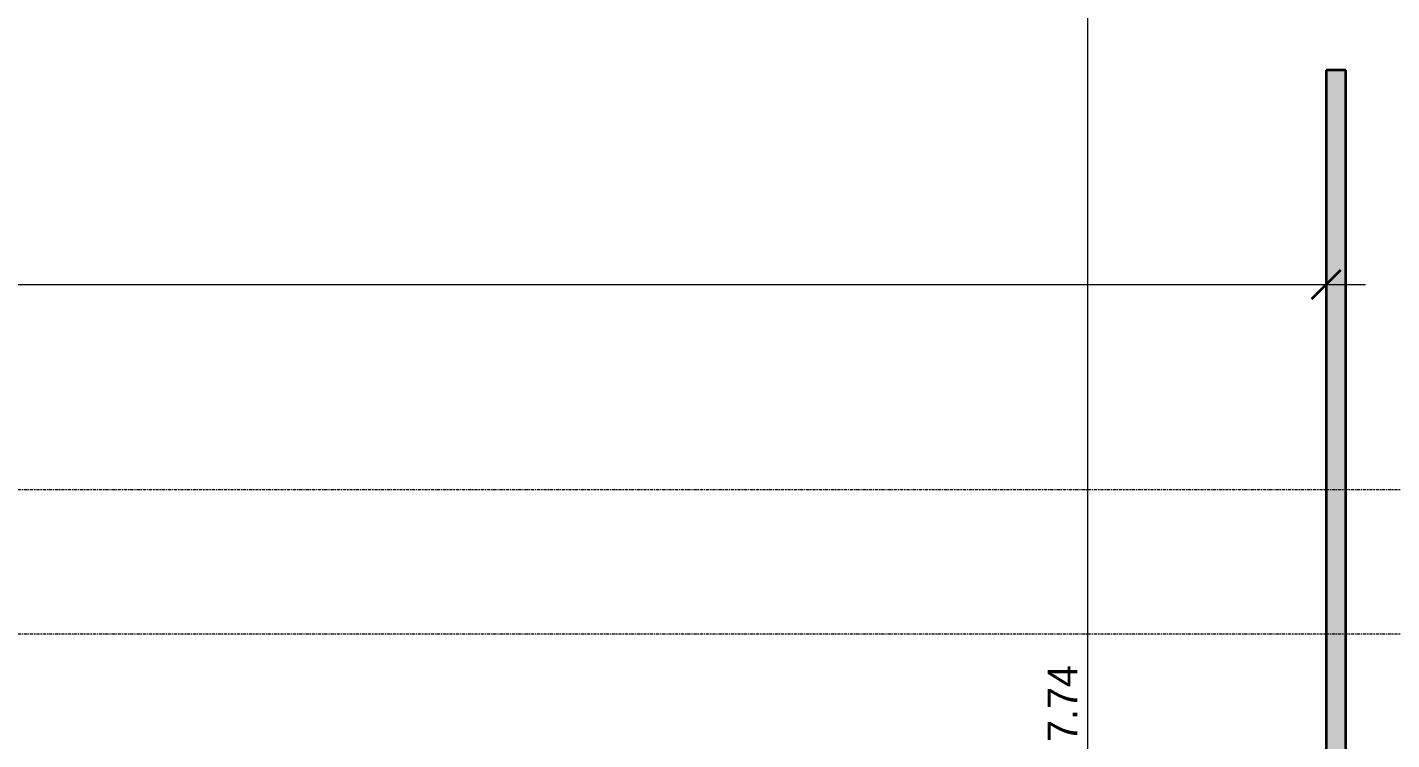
# Model space of a CAD drawing. Header units: centimetres. Extents: x -11896 to 2794, y -437 to 1921.
# Drawn here: x -9598 to -8906, y 462 to 823 of the extents above; entities that cross this region are included whole.
import ezdxf

# ---------------------------------------------------------------- set-up
doc = ezdxf.new("R2010")
doc.units = ezdxf.units.CM
doc.linetypes.add('Centre', pattern=[3.175, 0.635, -0.475, 1.59, -0.475])
for name, color, linetype, lineweight in [('A-ANNO-DIMS', 7, 'Continuous', 9), ('A-ANNO-DIMS-100', 7, 'Continuous', 9), ('A-FLOR-LEVL', 7, 'Continuous', 9), ('A-WALL-PATT', 7, 'Continuous', 35), ('I-WALL', 7, 'Continuous', 9)]:
    doc.layers.add(name, color=color, linetype=linetype, lineweight=lineweight)
doc.styles.add('Century Gothic_1', font='GOTHIC.TTF', dxfattribs={"height": 15})
doc.dimstyles.new('FCA_N_Cotas_E100', dxfattribs={"dimscale": 30.48, "dimtxt": 15.662524, "dimasz": 0.492126, "dimexe": 0.656168, "dimexo": 0.656168, "dimgap": 0.032808, "dimtad": 1, "dimlfac": 0.01, "dimrnd": 0.01, "dimzin": 0, "dimdsep": 46, "dimtxsty": 'Century Gothic_1', "dimblk1": 'OBLIQUE', "dimblk2": 'OBLIQUE', "dimsah": 1, "dimcen": 0.09, "dimdle": 0.656168, "dimazin": 2, "dimtfac": 1, "dimtdec": 4, "dimtix": 1, "dimtmove": 0, "dimatfit": 3, "dimfxl": 1, "dimtvp": 1, "dimtolj": 1, "dimtzin": 0, "dimarcsym": 2})

# ---------------------------------------------------------------- blocks, each defined once
blk = doc.blocks.new('DIMBLOCK16-Sección 2-1')
at = {"layer": 'A-ANNO-DIMS-100', "lineweight": 35}
for p, q in [((-9059.93, 867.96), (-9067.43, 875.46)), ((-9059.93, 867.96), (-9052.43, 860.46)), ((-9059.93, 94), (-9067.43, 101.5)), ((-9059.93, 94), (-9052.43, 86.5))]:
    blk.add_line(p, q, dxfattribs=at)
at = {"layer": 'A-ANNO-DIMS-100'}
for p, q in [((-9059.93, 867.96), (-9069.32, 867.96)), ((-9059.93, 867.96), (-9059.93, 74)), ((-9059.93, 867.96), (-9039.93, 867.96)), ((-9059.93, 94), (-9069.32, 94)), ((-9059.93, 94), (-9039.93, 94))]:
    blk.add_line(p, q, dxfattribs=at)
at = {"layer": 'A-ANNO-DIMS-100', "color": 0, "insert": (-9080.15, 460.59), "char_height": 15, "width": 48.9267, "attachment_point": 1, "rotation": 90, "line_spacing_factor": 0.984502, "style": 'Century Gothic_1'}
blk.add_mtext('7.74', dxfattribs=at)
blk = doc.blocks.new('_Oblique')
at = {"color": 0, "linetype": 'ByBlock', "lineweight": -2}
blk.add_line((-0.5, -0.5), (0.5, 0.5), dxfattribs=at)
blk = doc.blocks.new('DIMBLOCK17-Sección 2-1')
at = {"layer": 'A-ANNO-DIMS-100'}
for p, q in [((-11388.75, 692.78), (-11388.75, 712.78)), ((-8938.82, 692.78), (-8938.82, 712.78)), ((-11408.75, 692.78), (-8918.82, 692.78)), ((-11388.75, 692.78), (-11388.75, 683.38)), ((-8938.82, 692.78), (-8938.82, 683.38))]:
    blk.add_line(p, q, dxfattribs=at)
at = {"layer": 'A-ANNO-DIMS-100', "lineweight": 35}
for p, q in [((-11388.75, 692.78), (-11381.25, 700.28)), ((-8938.82, 692.78), (-8931.32, 700.28)), ((-11388.75, 692.78), (-11396.25, 685.28)), ((-8938.82, 692.78), (-8946.32, 685.28))]:
    blk.add_line(p, q, dxfattribs=at)
at = {"layer": 'A-ANNO-DIMS-100', "color": 0, "insert": (-10190.01, 713), "char_height": 15, "width": 62.9484, "attachment_point": 1, "line_spacing_factor": 0.984502, "style": 'Century Gothic_1'}
blk.add_mtext('24.50', dxfattribs=at)

msp = doc.modelspace()

# ---------------------------------------------------------------- hatches: boundary and pattern name
at = {"layer": 'A-WALL-PATT', "lineweight": 9, "true_color": 0x9a9a9a}
msp.add_hatch(color=253, dxfattribs=at).paths.add_polyline_path([(-8928.815, 134), (-8928.815, 801.545), (-8938.815, 801.545), (-8938.815, 134)])

# ---------------------------------------------------------------- linework, layer by layer
at = {"layer": 'A-FLOR-LEVL', "color": 253, "linetype": 'Centre', "true_color": 0xaaaaaa}
for p, q in [((-11896.135, 588.801), (-4860.713, 588.801)), ((-11896.135, 515.53), (-4860.713, 515.53))]:
    msp.add_line(p, q, dxfattribs=at)
at = {"layer": 'I-WALL', "lineweight": 35}
for p, q in [((-8938.815, 801.545), (-8938.815, 134)), ((-8928.815, 801.545), (-8938.815, 801.545)), ((-8928.815, 134), (-8928.815, 801.545))]:
    msp.add_line(p, q, dxfattribs=at)

# ---------------------------------------------------------------- dimensions: what is measured, and where the dimension line sits
at = {"layer": 'A-ANNO-DIMS'}
dim = msp.add_linear_dim(base=(-9059.926, 94), p1=(-9049.319, 867.957), p2=(-9049.319, 94), angle=90, dimstyle='FCA_N_Cotas_E100', override={"dimpost": '<>', "dimfxl": 773.956801}, dxfattribs=at)
dim.commit()
dim.dimension.update_dxf_attribs({"geometry": 'DIMBLOCK16-Sección 2-1', "text_midpoint": (-9068.803, 480.978)})
dim = msp.add_linear_dim(base=(-8938.815, 692.777), p1=(-11388.747, 703.383), p2=(-8938.815, 703.383), dimstyle='FCA_N_Cotas_E100', override={"dimpost": '<>', "dimfxl": 2449.931999}, dxfattribs=at)
dim.commit()
dim.dimension.update_dxf_attribs({"geometry": 'DIMBLOCK17-Sección 2-1', "text_midpoint": (-10163.781, 701.654)})

doc.saveas('drawing.dxf')
